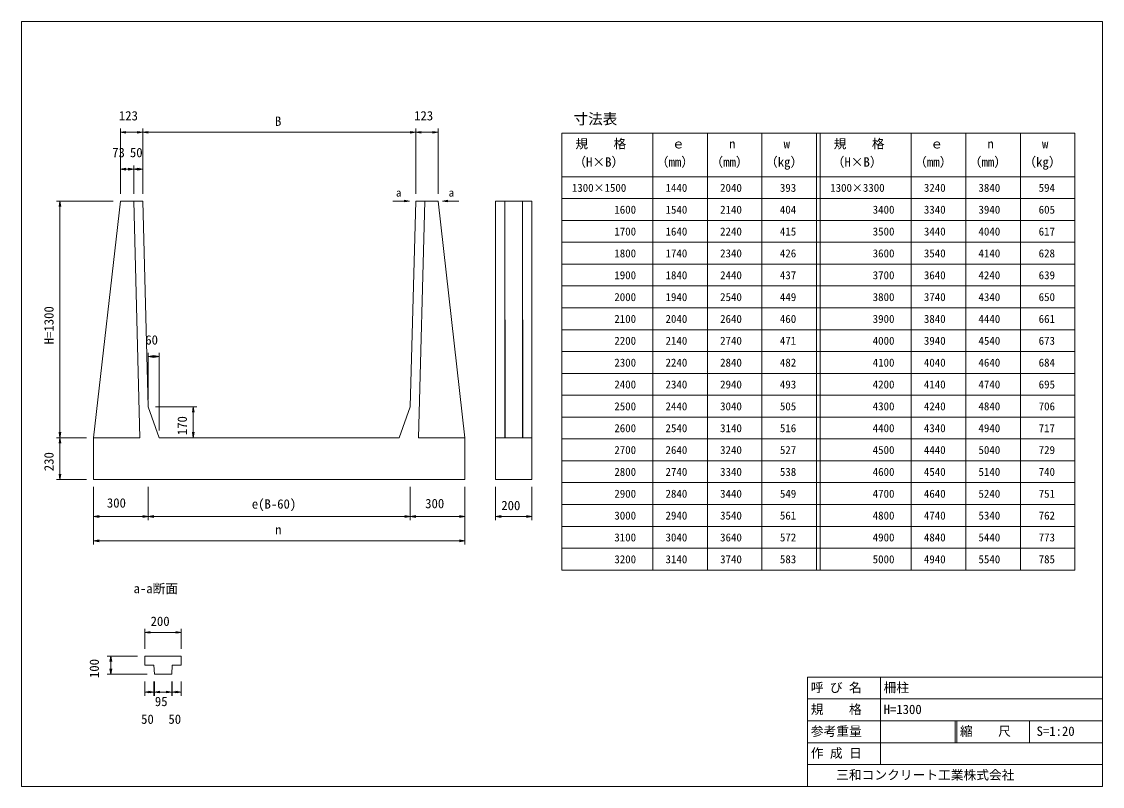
# Model space of a CAD drawing. Units: millimetres, scale not verified. Extents: x 1970 to 31670, y 1380 to 22380.
import ezdxf
from ezdxf.enums import TextEntityAlignment as Align

# ---------------------------------------------------------------- set-up
doc = ezdxf.new("R2010")
doc.units = ezdxf.units.MM
doc.header["$LTSCALE"] = 40
for name, color, linetype, lineweight in [('0_2', 7, 'Continuous', 9), ('D-MTR-FRAM（材料表図枠）', 2, 'Continuous', 18), ('D-STR-DIM（寸法）', 7, 'Continuous', 18), ('D-STR（構造物外形線）', 1, 'Continuous', 18), ('D-TTL(外枠）', 2, 'Continuous', 18)]:
    doc.layers.add(name, color=color, linetype=linetype, lineweight=lineweight)
for name, color, linetype in [('D-MTR-TXT(文字列）', 7, 'Continuous'), ('D-MTR（材料表タイトル）', 7, 'Continuous'), ('D-TTL-TXT（文字）', 7, 'Continuous')]:
    doc.layers.add(name, color=color, linetype=linetype)
doc.styles.add('ＭＳ ゴシック', font='')
doc.styles.get('ＭＳ ゴシック').set_extended_font_data('MS Gothic')

msp = doc.modelspace()

# ---------------------------------------------------------------- linework, layer by layer
at = {"layer": '0_2'}
for p, q in [((4686.05, 19340.82), (4836.05, 19365.82)), ((4836.05, 19315.82), (4686.05, 19340.82)), ((5149.38, 19365.82), (5299.38, 19340.82)), ((5299.38, 19340.82), (5149.38, 19315.82)), ((5299.38, 19340.82), (5449.38, 19365.82)), ((5449.38, 19315.82), (5299.38, 19340.82)), ((12649.38, 19365.82), (12799.38, 19340.82)), ((12799.38, 19340.82), (12649.38, 19315.82)), ((12799.38, 19340.82), (12949.38, 19365.82)), ((12949.38, 19315.82), (12799.38, 19340.82)), ((13262.72, 19365.82), (13412.72, 19340.82)), ((13412.72, 19340.82), (13262.72, 19315.82)), ((4686.05, 18330.32), (4836.05, 18355.32)), ((4836.05, 18305.32), (4686.05, 18330.32)), ((4899.38, 18355.32), (5049.38, 18330.32)), ((5049.38, 18330.32), (4899.38, 18305.32)), ((5049.38, 18330.32), (5199.38, 18355.32)), ((5199.38, 18305.32), (5049.38, 18330.32)), ((5149.38, 18355.32), (5299.38, 18330.32)), ((5299.38, 18330.32), (5149.38, 18305.32)), ((2999.61, 17302.92), (3024.61, 17452.92)), ((3024.61, 17452.92), (3049.61, 17302.92)), ((12631.88, 17452.92), (12481.88, 17477.92)), ((12481.88, 17427.92), (12631.88, 17452.92)), ((13531.88, 17452.92), (13681.88, 17477.92)), ((13681.88, 17427.92), (13531.88, 17452.92)), ((5449.38, 13184.13), (5599.38, 13209.13)), ((5599.38, 13159.13), (5449.38, 13184.13)), ((5599.38, 13209.13), (5749.38, 13184.13)), ((5749.38, 13184.13), (5599.38, 13159.13)), ((6662.89, 11652.92), (6687.89, 11802.92)), ((6687.89, 11802.92), (6712.89, 11652.92)), ((3024.61, 10952.92), (2999.61, 11102.92)), ((3049.61, 11102.92), (3024.61, 10952.92)), ((6687.89, 10952.92), (6662.89, 11102.92)), ((6712.89, 11102.92), (6687.89, 10952.92)), ((2999.61, 10802.92), (3024.61, 10952.92)), ((3024.61, 10952.92), (3049.61, 10802.92)), ((3024.61, 9802.92), (2999.61, 9952.92)), ((3049.61, 9952.92), (3024.61, 9802.92)), ((3949.38, 8789.03), (4099.38, 8814.03)), ((4099.38, 8764.03), (3949.38, 8789.03)), ((5299.38, 8814.03), (5449.38, 8789.03)), ((5449.38, 8789.03), (5299.38, 8764.03)), ((5449.38, 8789.03), (5599.38, 8814.03)), ((5599.38, 8764.03), (5449.38, 8789.03)), ((12499.38, 8814.03), (12649.38, 8789.03)), ((12649.38, 8789.03), (12499.38, 8764.03)), ((12649.38, 8789.03), (12799.38, 8814.03)), ((12799.38, 8764.03), (12649.38, 8789.03)), ((13999.38, 8814.03), (14149.38, 8789.03)), ((14149.38, 8789.03), (13999.38, 8764.03)), ((14994.56, 8789.03), (15144.56, 8814.03)), ((15144.56, 8764.03), (14994.56, 8789.03)), ((15844.56, 8814.03), (15994.56, 8789.03)), ((15994.56, 8789.03), (15844.56, 8764.03)), ((3949.38, 8123.92), (4099.38, 8148.92)), ((4099.38, 8098.92), (3949.38, 8123.92)), ((13999.38, 8148.92), (14149.38, 8123.92)), ((14149.38, 8123.92), (13999.38, 8098.92)), ((5356.94, 5608.59), (5506.94, 5633.59)), ((5506.94, 5583.59), (5356.94, 5608.59)), ((6206.94, 5633.59), (6356.94, 5608.59)), ((6356.94, 5608.59), (6206.94, 5583.59)), ((4395.96, 4808.89), (4420.96, 4958.89)), ((4420.96, 4958.89), (4445.96, 4808.89)), ((4420.96, 4458.89), (4395.96, 4608.89)), ((4445.96, 4608.89), (4420.96, 4458.89)), ((5356.94, 3970.01), (5506.94, 3995.01)), ((5506.94, 3945.01), (5356.94, 3970.01)), ((5456.94, 3995.01), (5606.94, 3970.01)), ((5606.94, 3970.01), (5456.94, 3945.01)), ((5619.44, 3970.01), (5769.44, 3995.01)), ((5769.44, 3945.01), (5619.44, 3970.01)), ((5944.44, 3995.01), (6094.44, 3970.01)), ((6094.44, 3970.01), (5944.44, 3945.01)), ((6106.94, 3970.01), (6256.94, 3995.01)), ((6256.94, 3945.01), (6106.94, 3970.01)), ((6206.94, 3995.01), (6356.94, 3970.01)), ((6356.94, 3970.01), (6206.94, 3945.01))]:
    msp.add_line(p, q, dxfattribs=at)
at = {"layer": '0_2', "lineweight": 18}
for p, q in [((4686.05, 19340.82), (4706.05, 19340.82)), ((5299.38, 19340.82), (5279.38, 19340.82)), ((5299.38, 19340.82), (5319.38, 19340.82)), ((12799.38, 19340.82), (12779.38, 19340.82)), ((12799.38, 19340.82), (12819.38, 19340.82)), ((13412.72, 19340.82), (13392.72, 19340.82)), ((4686.05, 18330.32), (4706.05, 18330.32)), ((5049.38, 18330.32), (5029.38, 18330.32)), ((5049.38, 18330.32), (5069.38, 18330.32)), ((5299.38, 18330.32), (5279.38, 18330.32)), ((3024.61, 17452.92), (3024.61, 17432.92)), ((12631.88, 17452.92), (12611.88, 17452.92)), ((13531.88, 17452.92), (13551.88, 17452.92)), ((5449.38, 13184.13), (5469.38, 13184.13)), ((5749.38, 13184.13), (5729.38, 13184.13)), ((6687.89, 11802.92), (6687.89, 11782.92)), ((3024.61, 10952.92), (3024.61, 10972.92)), ((3024.61, 10952.92), (3024.61, 10932.92)), ((6687.89, 10952.92), (6687.89, 10972.92)), ((3024.61, 9802.92), (3024.61, 9822.92)), ((3949.38, 8789.03), (3969.38, 8789.03)), ((5449.38, 8789.03), (5429.38, 8789.03)), ((5449.38, 8789.03), (5469.38, 8789.03)), ((12649.38, 8789.03), (12629.38, 8789.03)), ((12649.38, 8789.03), (12669.38, 8789.03)), ((14149.38, 8789.03), (14129.38, 8789.03)), ((14994.56, 8789.03), (15014.56, 8789.03)), ((15994.56, 8789.03), (15974.56, 8789.03)), ((3949.38, 8123.92), (3969.38, 8123.92)), ((14149.38, 8123.92), (14129.38, 8123.92)), ((5356.94, 5608.59), (5376.94, 5608.59)), ((6356.94, 5608.59), (6336.94, 5608.59)), ((4420.96, 4958.89), (4420.96, 4938.89)), ((4420.96, 4458.89), (4420.96, 4478.89)), ((5356.94, 3970.01), (5376.94, 3970.01)), ((5606.94, 3970.01), (5586.94, 3970.01)), ((5619.44, 3970.01), (5639.44, 3970.01)), ((6094.44, 3970.01), (6074.44, 3970.01)), ((6106.94, 3970.01), (6126.94, 3970.01)), ((6356.94, 3970.01), (6336.94, 3970.01))]:
    msp.add_line(p, q, dxfattribs=at)
at = {"layer": 'D-MTR-FRAM（材料表図枠）'}
for p, q in [((16816.04, 19320.48), (30916.04, 19320.48)), ((16816.04, 7320.48), (16816.04, 19320.48)), ((19316.04, 7320.48), (19316.04, 19320.48)), ((20816.04, 7320.48), (20816.04, 19320.48)), ((22316.04, 7320.48), (22316.04, 19320.48)), ((23816.04, 7320.48), (23816.04, 19320.48)), ((23916.04, 7320.48), (23916.04, 19320.48)), ((26416.04, 7320.48), (26416.04, 19320.48)), ((27916.04, 7320.48), (27916.04, 19320.48)), ((29416.04, 7320.48), (29416.04, 19320.48)), ((30916.04, 7320.48), (30916.04, 19320.48)), ((16816.04, 18120.48), (30916.04, 18120.48)), ((16816.04, 17520.48), (30916.04, 17520.48)), ((16816.04, 16920.48), (30916.04, 16920.48)), ((16816.04, 16320.48), (30916.04, 16320.48)), ((16816.04, 15720.48), (30916.04, 15720.48)), ((16816.04, 15120.48), (30916.04, 15120.48)), ((16816.04, 14520.48), (30916.04, 14520.48)), ((16816.04, 13920.48), (30916.04, 13920.48)), ((16816.04, 13320.48), (30916.04, 13320.48)), ((16816.04, 12720.48), (30916.04, 12720.48)), ((16816.04, 12120.48), (30916.04, 12120.48)), ((16816.04, 11520.48), (30916.04, 11520.48)), ((16816.04, 10920.48), (30916.04, 10920.48)), ((16816.04, 10320.48), (30916.04, 10320.48)), ((16816.04, 9720.48), (30916.04, 9720.48)), ((16816.04, 9120.48), (30916.04, 9120.48)), ((16816.04, 8520.48), (30916.04, 8520.48)), ((16816.04, 7920.48), (30916.04, 7920.48)), ((16816.04, 7320.48), (30916.04, 7320.48))]:
    msp.add_line(p, q, dxfattribs=at)
at = {"layer": 'D-STR-DIM（寸法）'}
for p, q in [((4686.05, 17652.92), (4686.05, 19440.82)), ((4706.05, 19340.82), (5279.38, 19340.82)), ((5299.38, 17652.92), (5299.38, 19440.82)), ((5299.38, 17652.92), (5299.38, 19440.82)), ((5319.38, 19340.82), (12779.38, 19340.82)), ((12799.38, 17652.92), (12799.38, 19440.82)), ((12799.38, 17652.92), (12799.38, 19440.82)), ((13392.72, 19340.82), (12819.38, 19340.82)), ((13412.72, 17652.92), (13412.72, 19440.82)), ((4686.05, 17652.92), (4686.05, 18430.32)), ((5049.38, 17652.92), (5049.38, 18430.32)), ((5049.38, 17652.92), (5049.38, 18430.32)), ((5299.38, 17652.92), (5299.38, 18430.32)), ((5029.38, 18330.32), (4706.05, 18330.32)), ((5279.38, 18330.32), (5069.38, 18330.32)), ((4486.05, 17452.92), (2924.61, 17452.92)), ((3024.61, 17432.92), (3024.61, 10972.92)), ((12611.88, 17452.92), (12175.37, 17452.92)), ((13551.88, 17452.92), (13988.4, 17452.92)), ((5449.38, 12002.92), (5449.38, 13284.13)), ((5729.38, 13184.13), (5469.38, 13184.13)), ((5749.38, 11152.92), (5749.38, 13284.13)), ((5649.38, 11802.92), (6787.89, 11802.92)), ((6687.89, 11782.92), (6687.89, 10972.92)), ((3749.38, 10952.92), (2924.61, 10952.92)), ((3749.38, 10952.92), (2924.61, 10952.92)), ((3024.61, 10932.92), (3024.61, 9822.92)), ((5949.38, 10952.92), (6787.89, 10952.92)), ((3749.38, 9802.92), (2924.61, 9802.92)), ((3949.38, 9602.92), (3949.38, 8689.03)), ((3949.38, 9602.92), (3949.38, 8023.92)), ((5449.38, 9602.92), (5449.38, 8689.03)), ((5449.38, 9602.92), (5449.38, 8689.03)), ((12649.38, 9602.92), (12649.38, 8689.03)), ((12649.38, 9602.92), (12649.38, 8689.03)), ((14149.38, 9602.92), (14149.38, 8689.03)), ((14149.38, 9602.92), (14149.38, 8023.92)), ((14994.56, 9602.92), (14994.56, 8689.03)), ((15994.56, 9602.92), (15994.56, 8689.03)), ((3969.38, 8789.03), (5429.38, 8789.03)), ((12629.38, 8789.03), (5469.38, 8789.03)), ((14129.38, 8789.03), (12669.38, 8789.03)), ((15974.56, 8789.03), (15014.56, 8789.03)), ((3969.38, 8123.92), (14129.38, 8123.92)), ((5356.94, 5158.89), (5356.94, 5708.59)), ((6356.94, 5158.89), (6356.94, 5708.59)), ((5376.94, 5608.59), (6336.94, 5608.59)), ((5156.94, 4958.89), (4320.96, 4958.89)), ((4420.96, 4938.89), (4420.96, 4478.89)), ((5419.44, 4458.89), (4320.96, 4458.89)), ((5356.94, 4258.89), (5356.94, 3870.01)), ((5606.94, 4258.89), (5606.94, 3870.01)), ((5619.44, 4258.89), (5619.44, 3870.01)), ((6094.44, 4258.89), (6094.44, 3870.01)), ((6106.94, 4258.89), (6106.94, 3870.01)), ((6356.94, 4258.89), (6356.94, 3870.01)), ((5376.94, 3970.01), (5586.94, 3970.01)), ((6074.44, 3970.01), (5639.44, 3970.01)), ((6336.94, 3970.01), (6126.94, 3970.01))]:
    msp.add_line(p, q, dxfattribs=at)
at = {"layer": 'D-STR（構造物外形線）'}
for p, q in [((4686.05, 17452.92), (3949.38, 10952.92)), ((5299.38, 17452.92), (4686.05, 17452.92)), ((5221.95, 10952.92), (5049.38, 17452.92)), ((5449.38, 11802.92), (5299.38, 17452.92)), ((12649.38, 11802.92), (12799.38, 17452.92)), ((12799.38, 17452.92), (13412.72, 17452.92)), ((12876.82, 10952.92), (13049.38, 17452.92)), ((13412.72, 17452.92), (14149.38, 10952.92)), ((15994.56, 17452.92), (14994.56, 17452.92)), ((14994.56, 17452.92), (14994.56, 9802.92)), ((15244.56, 10952.92), (15250.36, 17452.92)), ((15250.36, 17452.92), (15257.06, 10952.92)), ((15732.06, 10952.92), (15737.86, 17452.92)), ((15737.86, 17452.92), (15744.56, 10952.92)), ((15994.56, 9802.92), (15994.56, 17452.92)), ((5449.38, 11802.92), (5749.38, 10952.92)), ((5749.38, 10952.92), (5449.38, 11802.92)), ((12349.38, 10952.92), (12649.38, 11802.92)), ((3949.38, 10952.92), (5218.56, 10952.92)), ((3949.38, 10952.92), (3949.38, 9802.92)), ((3949.38, 10952.92), (5220.12, 10952.92)), ((3949.38, 10952.92), (5221.95, 10952.92)), ((5749.38, 10952.92), (12349.38, 10952.92)), ((14149.38, 10952.92), (12876.82, 10952.92)), ((14149.38, 10952.92), (14149.38, 9802.92)), ((14994.56, 10952.92), (15994.56, 10952.92)), ((14149.38, 9802.92), (3949.38, 9802.92)), ((14994.56, 9802.92), (15994.56, 9802.92)), ((5356.94, 4958.89), (6356.94, 4958.89)), ((5356.94, 4958.89), (5356.94, 4708.89)), ((6356.94, 4958.89), (6356.94, 4708.89)), ((5356.94, 4708.89), (5606.94, 4708.89)), ((5606.94, 4708.89), (5619.44, 4458.89)), ((5619.44, 4458.89), (6094.44, 4458.89)), ((6106.94, 4708.89), (6094.44, 4458.89)), ((6356.94, 4708.89), (6106.94, 4708.89))]:
    msp.add_line(p, q, dxfattribs=at)
at = {"layer": 'D-TTL(外枠）'}
for p, q in [((1970, 22380), (31670, 22380)), ((1970, 1380), (1970, 22380)), ((31670, 1380), (31670, 22380)), ((23570, 4380), (23570, 1380)), ((23570, 4380), (31670, 4380)), ((25570, 4380), (25570, 1980)), ((23570, 3780), (31670, 3780)), ((23570, 3180), (31670, 3180)), ((27620, 3180), (27620, 2580)), ((27670, 3180), (27670, 2580)), ((29670, 3180), (29670, 2580)), ((23569.05, 2580), (31670, 2580)), ((23570, 1980), (31670, 1980)), ((31670, 1380), (1970, 1380)), ((1970, 1380), (31670, 1380))]:
    msp.add_line(p, q, dxfattribs=at)

# ---------------------------------------------------------------- texts
at = {"layer": 'D-MTR-TXT(文字列）', "style": 'ＭＳ ゴシック'}
for s, height, p in [('規\u3000  格', 256.6, (17186.69, 18820.48)), ('ｅ', 256.6, (19842.08, 18820.48)), ('n', 256.6, (21409.97, 18820.48)), ('w', 256.6, (22909.97, 18820.48)), ('規\u3000  格', 256.6, (24286.69, 18820.48)), ('ｅ', 256.6, (26942.08, 18820.48)), ('n', 256.6, (28509.97, 18820.48)), ('w', 256.6, (30009.97, 18820.48)), ('（H×B）', 256.6, (17131.49, 18320.48)), ('（mm）', 256.6, (19398.88, 18320.48)), ('（mm）', 256.6, (20898.88, 18320.48)), ('（kg）', 256.6, (22398.88, 18320.48)), ('（H×B）', 256.6, (24231.49, 18320.48)), ('（mm）', 256.6, (26498.88, 18320.48)), ('（mm）', 256.6, (27998.88, 18320.48)), ('（kg）', 256.6, (29498.88, 18320.48)), ('1300×1500', 219.9, (17090.06, 17640.48)), ('1440', 219.9, (19664.64, 17640.48)), ('2040', 219.9, (21164.64, 17640.48)), ('393', 219.9, (22807.77, 17640.48)), ('1300×3300', 219.9, (24190.06, 17640.48)), ('3240', 219.9, (26764.64, 17640.48)), ('3840', 219.9, (28264.64, 17640.48)), ('594', 219.9, (29918.91, 17640.48)), ('a', 219.9, (12256.31, 17508.85)), ('a', 219.9, (13703.71, 17508.85)), ('1600', 219.9, (18257.91, 17040.48)), ('1540', 219.9, (19664.64, 17040.48)), ('2140', 219.9, (21164.64, 17040.48)), ('404', 219.9, (22807.77, 17040.48)), ('3400', 219.9, (25357.91, 17040.48)), ('3340', 219.9, (26764.64, 17040.48)), ('3940', 219.9, (28264.64, 17040.48)), ('605', 219.9, (29918.91, 17040.48)), ('1700', 219.9, (18257.91, 16440.48)), ('1640', 219.9, (19664.64, 16440.48)), ('2240', 219.9, (21164.64, 16440.48)), ('415', 219.9, (22807.77, 16440.48)), ('3500', 219.9, (25357.91, 16440.48)), ('3440', 219.9, (26764.64, 16440.48)), ('4040', 219.9, (28264.64, 16440.48)), ('617', 219.9, (29918.91, 16440.48)), ('1800', 219.9, (18257.91, 15840.48)), ('1740', 219.9, (19664.64, 15840.48)), ('2340', 219.9, (21164.64, 15840.48)), ('426', 219.9, (22807.77, 15840.48)), ('3600', 219.9, (25357.91, 15840.48)), ('3540', 219.9, (26764.64, 15840.48)), ('4140', 219.9, (28264.64, 15840.48)), ('628', 219.9, (29918.91, 15840.48)), ('1900', 219.9, (18257.91, 15240.48)), ('1840', 219.9, (19664.64, 15240.48)), ('2440', 219.9, (21164.64, 15240.48)), ('437', 219.9, (22807.77, 15240.48)), ('3700', 219.9, (25357.91, 15240.48)), ('3640', 219.9, (26764.64, 15240.48)), ('4240', 219.9, (28264.64, 15240.48)), ('639', 219.9, (29918.91, 15240.48)), ('2000', 219.9, (18257.91, 14640.48)), ('1940', 219.9, (19664.64, 14640.48)), ('2540', 219.9, (21164.64, 14640.48)), ('449', 219.9, (22807.77, 14640.48)), ('3800', 219.9, (25357.91, 14640.48)), ('3740', 219.9, (26764.64, 14640.48)), ('4340', 219.9, (28264.64, 14640.48)), ('650', 219.9, (29918.91, 14640.48)), ('2100', 219.9, (18257.91, 14040.48)), ('2040', 219.9, (19664.64, 14040.48)), ('2640', 219.9, (21164.64, 14040.48)), ('460', 219.9, (22807.77, 14040.48)), ('3900', 219.9, (25357.91, 14040.48)), ('3840', 219.9, (26764.64, 14040.48)), ('4440', 219.9, (28264.64, 14040.48)), ('661', 219.9, (29918.91, 14040.48)), ('2200', 219.9, (18257.91, 13440.48)), ('2140', 219.9, (19664.64, 13440.48)), ('2740', 219.9, (21164.64, 13440.48)), ('471', 219.9, (22807.77, 13440.48)), ('4000', 219.9, (25357.91, 13440.48)), ('3940', 219.9, (26764.64, 13440.48)), ('4540', 219.9, (28264.64, 13440.48)), ('673', 219.9, (29918.91, 13440.48)), ('2300', 219.9, (18257.91, 12840.48)), ('2240', 219.9, (19664.64, 12840.48)), ('2840', 219.9, (21164.64, 12840.48)), ('482', 219.9, (22807.77, 12840.48)), ('4100', 219.9, (25357.91, 12840.48)), ('4040', 219.9, (26764.64, 12840.48)), ('4640', 219.9, (28264.64, 12840.48)), ('684', 219.9, (29918.91, 12840.48)), ('2400', 219.9, (18257.91, 12240.48)), ('2340', 219.9, (19664.64, 12240.48)), ('2940', 219.9, (21164.64, 12240.48)), ('493', 219.9, (22807.77, 12240.48)), ('4200', 219.9, (25357.91, 12240.48)), ('4140', 219.9, (26764.64, 12240.48)), ('4740', 219.9, (28264.64, 12240.48)), ('695', 219.9, (29918.91, 12240.48)), ('2500', 219.9, (18257.91, 11640.48)), ('2440', 219.9, (19664.64, 11640.48)), ('3040', 219.9, (21164.64, 11640.48)), ('505', 219.9, (22807.77, 11640.48)), ('4300', 219.9, (25357.91, 11640.48)), ('4240', 219.9, (26764.64, 11640.48)), ('4840', 219.9, (28264.64, 11640.48)), ('706', 219.9, (29918.91, 11640.48)), ('2600', 219.9, (18257.91, 11040.48)), ('2540', 219.9, (19664.64, 11040.48)), ('3140', 219.9, (21164.64, 11040.48)), ('516', 219.9, (22807.77, 11040.48)), ('4400', 219.9, (25357.91, 11040.48)), ('4340', 219.9, (26764.64, 11040.48)), ('4940', 219.9, (28264.64, 11040.48)), ('717', 219.9, (29918.91, 11040.48)), ('2700', 219.9, (18257.91, 10440.48)), ('2640', 219.9, (19664.64, 10440.48)), ('3240', 219.9, (21164.64, 10440.48)), ('527', 219.9, (22807.77, 10440.48)), ('4500', 219.9, (25357.91, 10440.48)), ('4440', 219.9, (26764.64, 10440.48)), ('5040', 219.9, (28264.64, 10440.48)), ('729', 219.9, (29918.91, 10440.48)), ('2800', 219.9, (18257.91, 9840.48)), ('2740', 219.9, (19664.64, 9840.48)), ('3340', 219.9, (21164.64, 9840.48)), ('538', 219.9, (22807.77, 9840.48)), ('4600', 219.9, (25357.91, 9840.48)), ('4540', 219.9, (26764.64, 9840.48)), ('5140', 219.9, (28264.64, 9840.48)), ('740', 219.9, (29918.91, 9840.48)), ('2900', 219.9, (18257.91, 9240.48)), ('2840', 219.9, (19664.64, 9240.48)), ('3440', 219.9, (21164.64, 9240.48)), ('549', 219.9, (22807.77, 9240.48)), ('4700', 219.9, (25357.91, 9240.48)), ('4640', 219.9, (26764.64, 9240.48)), ('5240', 219.9, (28264.64, 9240.48)), ('751', 219.9, (29918.91, 9240.48)), ('3000', 219.9, (18257.91, 8640.48)), ('2940', 219.9, (19664.64, 8640.48)), ('3540', 219.9, (21164.64, 8640.48)), ('561', 219.9, (22807.77, 8640.48)), ('4800', 219.9, (25357.91, 8640.48)), ('4740', 219.9, (26764.64, 8640.48)), ('5340', 219.9, (28264.64, 8640.48)), ('762', 219.9, (29918.91, 8640.48)), ('3100', 219.9, (18257.91, 8040.48)), ('3040', 219.9, (19664.64, 8040.48)), ('3640', 219.9, (21164.64, 8040.48)), ('572', 219.9, (22807.77, 8040.48)), ('4900', 219.9, (25357.91, 8040.48)), ('4840', 219.9, (26764.64, 8040.48)), ('5440', 219.9, (28264.64, 8040.48)), ('773', 219.9, (29918.91, 8040.48)), ('3200', 219.9, (18257.91, 7440.48)), ('3140', 219.9, (19664.64, 7440.48)), ('3740', 219.9, (21164.64, 7440.48)), ('583', 219.9, (22807.77, 7440.48)), ('5000', 219.9, (25357.91, 7440.48)), ('4940', 219.9, (26764.64, 7440.48)), ('5540', 219.9, (28264.64, 7440.48)), ('785', 219.9, (29918.91, 7440.48)), ('a-a断面', 256.6, (5046.2, 6607.9))]:
    msp.add_text(s, height=height, dxfattribs=at).set_placement(p, align=Align.BOTTOM_LEFT)
at = {"layer": 'D-MTR（材料表タイトル）', "style": 'ＭＳ ゴシック'}
msp.add_text('寸法表', height=293.3, dxfattribs=at).set_placement((17138.45, 19473.01), align=Align.BOTTOM_LEFT)
at = {"layer": 'D-STR-DIM（寸法）', "style": 'ＭＳ ゴシック'}
for s, p in [('123', (4642.72, 19590.82)), ('123', (12756.05, 19590.82)), ('B', (8933.01, 19440.82)), ('73', (4457.75, 18580.32)), ('50', (4946.08, 18580.32)), ('60', (5368.42, 13434.13)), ('300', (4313.04, 8958)), ('e(B-60)', (8295.2, 8929.89)), ('300', (13060.18, 8941.18)), ('200', (15151.67, 8889.03)), ('n', (8935.68, 8223.92)), ('200', (5514.05, 5708.59)), ('95', (5631.31, 3506.82)), ('50', (5253.64, 3020.01)), ('50', (6003.64, 3020.01))]:
    msp.add_text(s, height=256.6, dxfattribs=at).set_placement(p, align=Align.BOTTOM_LEFT)
for s, p in [('H=1300', (2924.61, 13518.91)), ('170', (6587.89, 11023.48)), ('230', (2924.61, 10035.02)), ('100', (4170.96, 4354.45))]:
    msp.add_text(s, height=256.6, rotation=90, dxfattribs=at).set_placement(p, align=Align.BOTTOM_LEFT)
at = {"layer": 'D-TTL-TXT（文字）', "style": 'ＭＳ ゴシック'}
for s, p in [('呼 び 名', (23657.46, 3889.46)), ('柵柱', (25657.46, 3889.46)), ('規    格', (23657.46, 3289.46)), ('H=1300', (25657.46, 3289.46)), ('参考重量', (23657.46, 2689.46)), ('縮\u3000  尺', (27757.46, 2689.46)), ('S=1:20', (29860.49, 2689.46)), ('作 成 日', (23657.46, 2089.46)), ('三和コンクリート工業株式会社', (24353.78, 1489.46))]:
    msp.add_text(s, height=256.6, dxfattribs=at).set_placement(p, align=Align.BOTTOM_LEFT)

doc.saveas('drawing.dxf')
